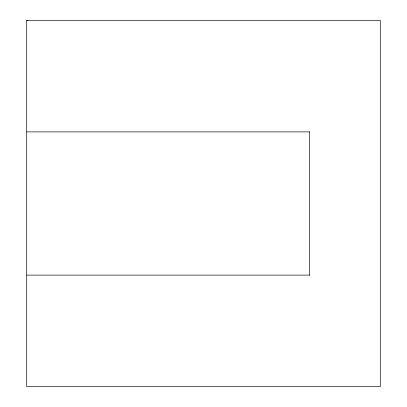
<?xml version="1.0" encoding="UTF-8"?>
<svg xmlns="http://www.w3.org/2000/svg" width="407" height="407" viewBox="0 0 407 407"><rect width="100%" height="100%" fill="white"/><g stroke="black" fill="none" stroke-linecap="round" stroke-linejoin="round"><path stroke-width="0.61" d="M26.714 20.35L380.286 20.35L380.286 386.65L26.714 386.65L26.714 20.35L27.961 20.513M26.714 131.893L309.574 131.893M26.714 275.107L309.574 275.107M309.574 131.72L309.574 275.28"/></g></svg>
